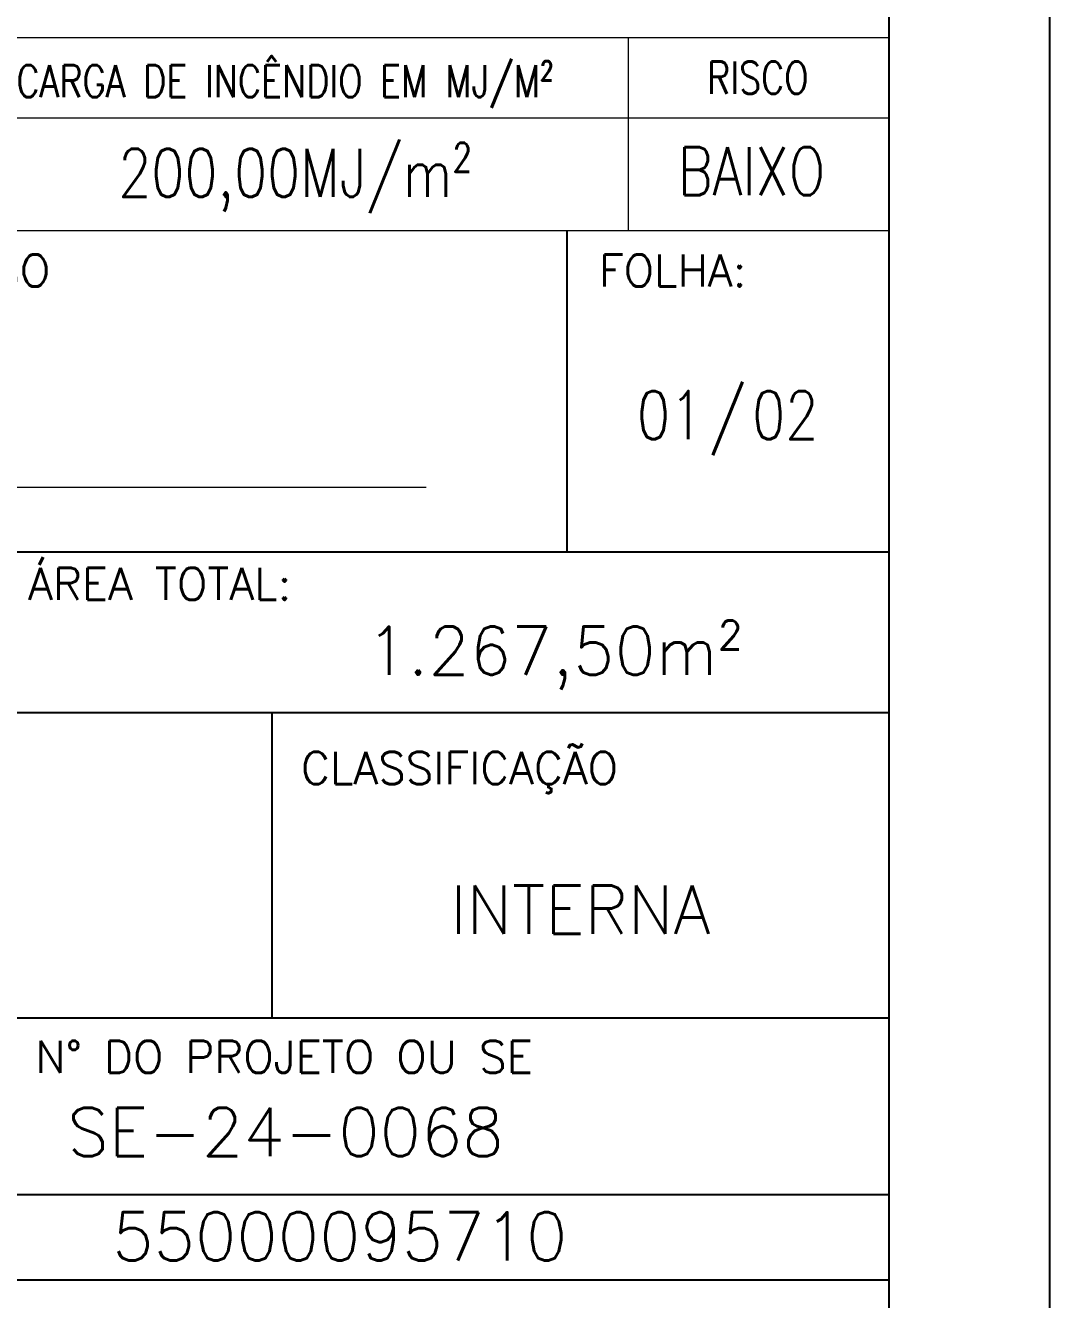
# Model space of a CAD drawing. Header units: metres. Extents: x 341 to 459, y 1341 to 1425.
# Drawn here: x 453.03 to 459.4, y 1345.39 to 1353.31 of the extents above; entities that cross this region are included whole.
import ezdxf
from ezdxf.enums import TextEntityAlignment as Align

# ---------------------------------------------------------------- set-up
doc = ezdxf.new("R2010")
doc.units = ezdxf.units.M
for name, color, linetype, lineweight in [('1 - P02', 2, 'Continuous', 20), ('2 - Textos', 7, 'Continuous', 20), ('GL2', 7, 'Continuous', 9), ('GR120', 4, 'Continuous', 30), ('GR80', 3, 'Continuous', 20)]:
    doc.layers.add(name, color=color, linetype=linetype, lineweight=lineweight)
for name, color, linetype in [('FRL4', 4, 'Continuous'), ('FRL5', 5, 'Continuous'), ('FRL6', 6, 'Continuous'), ('FRL7', 7, 'Continuous'), ('FRR120', 5, 'Continuous'), ('FRR175', 1, 'Continuous'), ('FRR80', 3, 'Continuous')]:
    doc.layers.add(name, color=color, linetype=linetype)
doc.styles.add('R120', font='simplex.shx', dxfattribs={"height": 3})
doc.styles.add('R140', font='simplex.shx', dxfattribs={"height": 3.5})
doc.styles.add('R80', font='simplex.shx', dxfattribs={"height": 2})

# ---------------------------------------------------------------- blocks, each defined once
blk = doc.blocks.new('A0')
at = {"layer": 'FRL4', "linetype": 'Continuous'}
blk.add_line((1140.667, 61), (1140.667, 80), dxfattribs=at)
at = {"layer": 'FRL5'}
for p, q in [((25, 80), (1179, 80)), ((1004, 80), (1179, 80)), ((1004, 61), (1179, 61)), ((1004, 50), (1179, 50)), ((1099, 44.697), (1179, 44.697))]:
    blk.add_line(p, q, dxfattribs=at)
at = {"layer": 'FRL6', "linetype": 'Continuous'}
blk.add_line((1179, 831), (1179, 10), dxfattribs=at)
at = {"layer": 'FRL7', "linetype": 'Continuous'}
blk.add_line((1189, 841), (1189, 0), dxfattribs=at)
at = {"layer": 'FRR120', "style": 'R120'}
for tag, p in [('FASE_DO_PROJETO', (1007, 46.294)), ('ÁREA_E/OU_SUBÁREA', (1007, 40.794)), ('TÍTULO_DO_DESENHO', (1007, 35.294)), ('SUBTÍTULO_1_DO_DESENHO', (1007, 29.794)), ('SUBTÍTULO_2_DO_DESENHO', (1007, 24.294))]:
    blk.add_attdef(tag, p, '', height=3, dxfattribs=at)
at = {"layer": 'FRR120', "style": 'R140', "width": 0.91}
for tag, p in [('NÚMERO_DA_CONTRATADA', (1035.723, 12.595)), ('NUMERO_VALE', (1100.889, 12.505))]:
    blk.add_attdef(tag, p, '', height=3.5, dxfattribs=at)
for tag, p in [('REVISÃO', (1171.5, 14.588)), ('ESCALA', (1019, 14.345))]:
    blk.add_attdef(tag, text='', height=3.5, dxfattribs=at).set_placement(p, align=Align.MIDDLE)
at = {"layer": 'FRR175', "style": 'R120'}
for tag, p in [('CLASSIFICAÇÃO', (1159.833, 67.733)), ('PROJETO', (1064.31, 53.894)), ('N_PROJ_SE', (1141.5, 53.894)), ('N_CONTRATO', (1144.871, 47.403))]:
    blk.add_attdef(tag, text='', height=3, dxfattribs=at).set_placement(p, align=Align.MIDDLE_CENTER)
at = {"layer": 'FRR80', "style": 'R80'}
for s, p in [('CLASSIFICAÇÃO', (1142.458, 75.537)), ('N%%D DO PROJETO OU SE', (1125.93, 57.571))]:
    blk.add_text(s, height=2, dxfattribs=at).set_placement(p)
for p in [(840.606, 76.082), (840.606, 70.382), (840.606, 64.682), (840.606, 58.982), (840.606, 53.282), (840.606, 47.582), (840.606, 41.882), (840.606, 36.182)]:
    blk.add_attdef('DESCRIÇÃO_DA_REVISÃO', p, '', height=2, dxfattribs=at)
for tag, p in [('8A_REV', (824, 77.068)), ('EMIS.', (834, 77.068)), ('PROJ.', (933.092, 77.068)), ('DES.', (945.153, 77.068)), ('VER.', (957.041, 77.068)), ('APR.', (969.195, 77.068)), ('AUT.', (981.104, 77.068)), ('7A_REV', (824, 71.368)), ('EMIS.', (834, 71.368)), ('PROJ.', (933.092, 71.368)), ('DES.', (945.153, 71.368)), ('VER.', (957.041, 71.368)), ('APR.', (969.195, 71.368)), ('AUT.', (981.104, 71.368)), ('6A_REV', (824, 65.668)), ('EMIS.', (834, 65.668)), ('PROJ.', (933.092, 65.668)), ('DES.', (945.153, 65.668)), ('VER.', (957.041, 65.668)), ('APR.', (969.195, 65.668)), ('AUT.', (981.104, 65.668)), ('5A_REV', (824, 59.968)), ('EMIS.', (834, 59.968)), ('PROJ.', (933.092, 59.968)), ('DES.', (945.153, 59.968)), ('VER.', (957.041, 59.968)), ('APR.', (969.195, 59.968)), ('AUT.', (981.104, 59.968)), ('4A_REV', (824, 54.268)), ('EMIS.', (834, 54.268)), ('PROJ.', (933.092, 54.268)), ('DES.', (945.153, 54.268)), ('VER.', (957.041, 54.268)), ('APR.', (969.195, 54.268)), ('AUT.', (981.104, 54.268)), ('3A_REV', (824, 48.568)), ('EMIS.', (834, 48.568)), ('PROJ.', (933.092, 48.568)), ('DES.', (945.153, 48.568)), ('VER.', (957.041, 48.568)), ('APR.', (969.195, 48.568)), ('AUT.', (981.104, 48.568)), ('2A_REV', (824, 42.868)), ('EMIS.', (834, 42.868)), ('PROJ.', (933.092, 42.868)), ('DES.', (945.153, 42.868)), ('VER.', (957.041, 42.868)), ('APR.', (969.195, 42.868)), ('AUT.', (981.104, 42.868)), ('1a_REV', (824, 37.168)), ('EMIS.', (834, 37.168)), ('PROJ.', (933.092, 37.168)), ('DES.', (945.153, 37.168)), ('VER.', (957.041, 37.168)), ('APR.', (969.195, 37.168)), ('AUT.', (981.104, 37.168))]:
    blk.add_attdef(tag, text='', height=2, dxfattribs=at).set_placement(p, align=Align.MIDDLE)
at = {"layer": 'FRR80', "style": 'R80', "width": 0.85}
for p in [(995.528, 76.902), (995.528, 71.202), (995.528, 65.502), (995.528, 59.802), (995.528, 54.102), (995.528, 48.402), (995.528, 42.702), (995.528, 37.002)]:
    blk.add_attdef('DATA', text='', height=2, dxfattribs=at).set_placement(p, align=Align.MIDDLE)

msp = doc.modelspace()

# ---------------------------------------------------------------- linework, layer by layer
for p, q in [((456.3991, 1352.0386), (456.3991, 1350.0388)), ((440.907, 1350.0388), (458.3989, 1350.0388))]:
    msp.add_line(p, q)
at = {"layer": '1 - P02'}
msp.add_line((455.5241, 1350.4388), (449.5248, 1350.4388), dxfattribs=at)
at = {"layer": 'GL2'}
for p, q in [((440.907, 1353.2383), (458.3958, 1353.2383)), ((456.7806, 1353.2383), (456.7806, 1352.0386)), ((440.907, 1352.7385), (458.3958, 1352.7385)), ((440.907, 1352.0386), (458.4003, 1352.0386))]:
    msp.add_line(p, q, dxfattribs=at)

# ---------------------------------------------------------------- block references
ref = msp.add_blockref('A0', (340.5003, 1341.039), dxfattribs=dict(xscale=0.09999999999999994, yscale=0.09999999999999994, zscale=0.09999999999999994))
ref.add_attrib('CLASSIFICAÇÃO', 'INTERNA', dxfattribs={"layer": 'FRR175', "height": 0.3, "style": 'R120'}).set_placement((456.4836, 1347.8123), align=Align.MIDDLE_CENTER)
ref.add_attrib('N_PROJ_SE', 'SE-24-0068', dxfattribs={"layer": 'FRR175', "height": 0.3, "style": 'R120'}).set_placement((454.6503, 1346.4284), align=Align.MIDDLE_CENTER)
ref.add_attrib('N_CONTRATO', '55000095710', dxfattribs={"layer": 'FRR175', "height": 0.3, "style": 'R120'}).set_placement((454.9874, 1345.7792), align=Align.MIDDLE_CENTER)

# ---------------------------------------------------------------- texts
at = {"layer": '2 - Textos', "color": 3, "style": 'R80'}
for s, p in [('PROPRIETARIO/RESP. PELO USO', (448.8498, 1351.7887)), ('FOLHA:', (456.599, 1351.7887))]:
    msp.add_text(s, height=0.19998, dxfattribs=at).set_placement(p, align=Align.MIDDLE_LEFT)
at = {"layer": '2 - Textos', "color": 4, "style": 'R120', "width": 0.8}
msp.add_text('/', height=0.3, dxfattribs=at).set_placement((457.399, 1350.8888), align=Align.MIDDLE_CENTER)
msp.add_text('01', height=0.29997, dxfattribs=at).set_placement((457.2462, 1350.8888), align=Align.MIDDLE_RIGHT)
msp.add_text('02', height=0.29997, dxfattribs=at).set_placement((457.5517, 1350.8888), align=Align.MIDDLE_LEFT)
at = {"layer": '2 - Textos', "color": 3, "style": 'R80'}
msp.add_text('ÁREA TOTAL:', height=0.19998, dxfattribs=at).set_placement((453.0494, 1349.9389), align=Align.TOP_LEFT)
at = {"layer": '2 - Textos', "color": 5, "style": 'R120'}
msp.add_text('1.267,50m²', height=0.29997, dxfattribs=at).set_placement((456.3225, 1349.4233), align=Align.MIDDLE_CENTER)
at = {"layer": 'GR120', "style": 'R80', "width": 0.8}
for s, p in [('200,00MJ/m²', (453.6097, 1352.2465)), ('BAIXO', (457.0897, 1352.2571))]:
    msp.add_text(s, height=0.3, rotation=360, dxfattribs=at).set_placement(p)
at = {"layer": 'GR80', "style": 'R80', "width": 0.8}
for s, height, p in [('CARGA DE INCÊNDIO EM MJ/M²', 0.199949, (454.6457, 1352.9671)), ('RISCO', 0.19995, (457.5866, 1352.9884))]:
    msp.add_text(s, height=height, dxfattribs=at).set_placement(p, align=Align.MIDDLE_CENTER)

doc.saveas('drawing.dxf')
